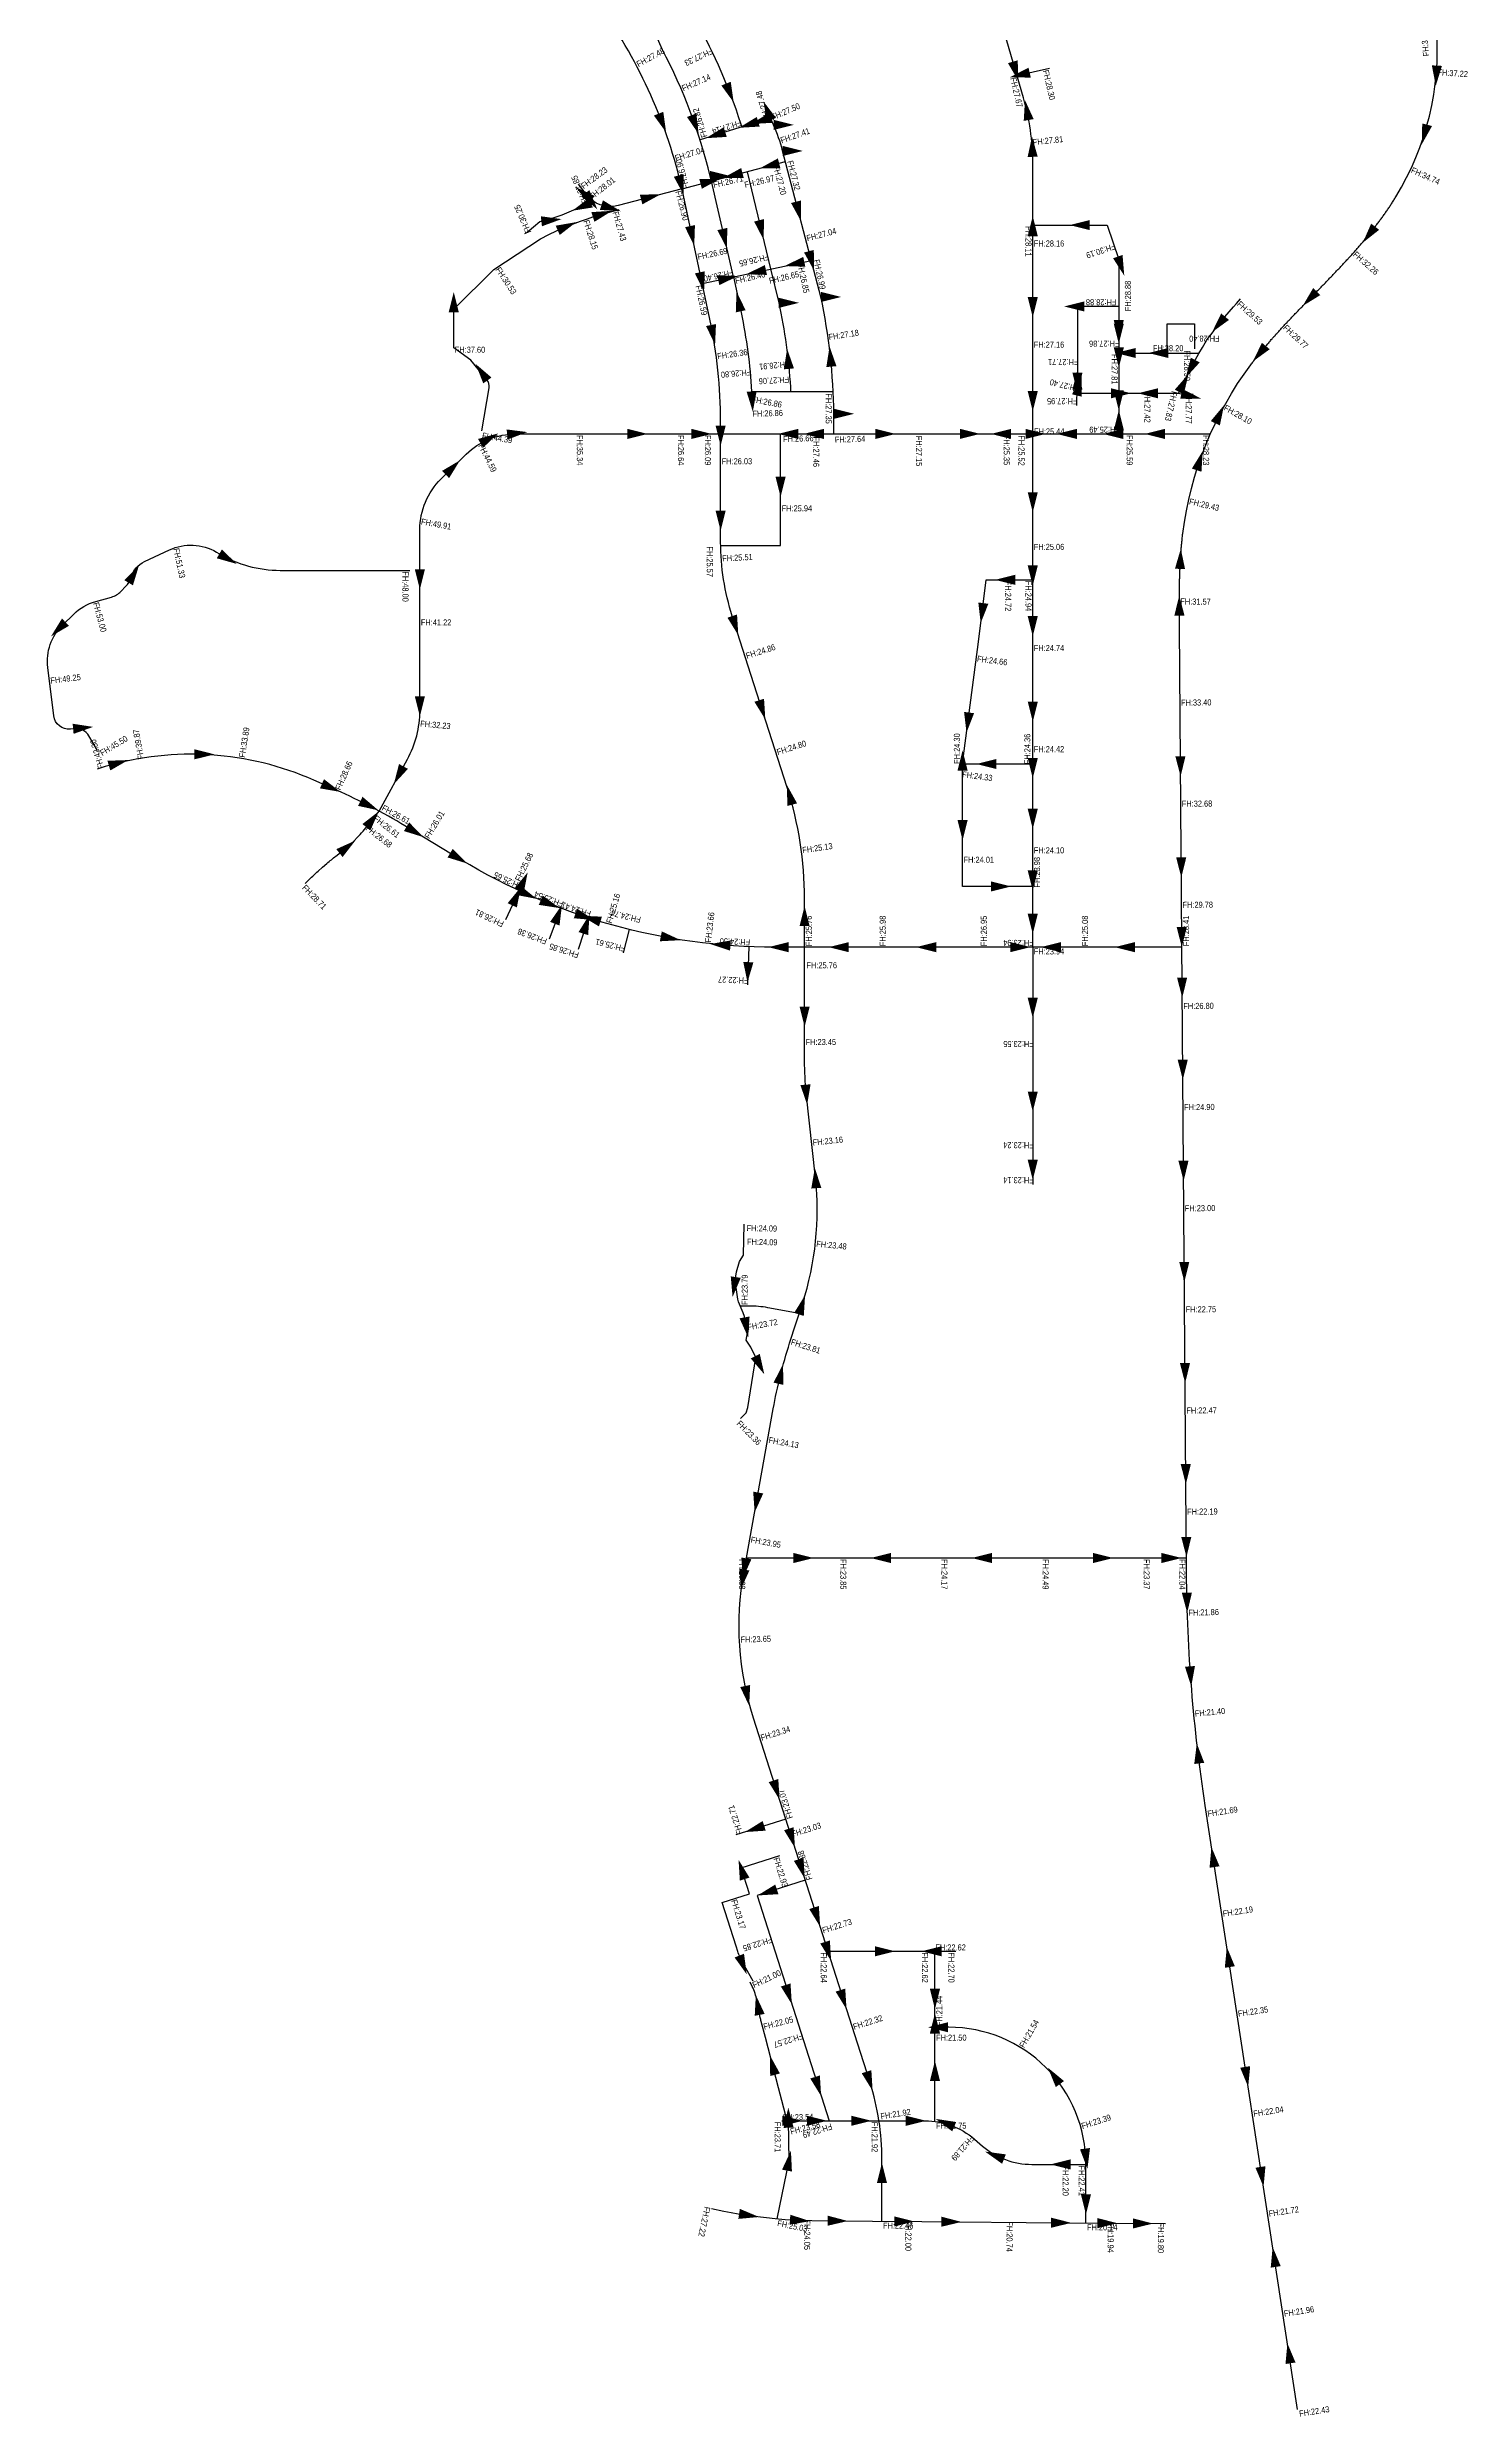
# Model space of a CAD drawing. Header units: millimetres. Extents: x 981 to 5289, y 986 to 5815.
# Drawn here: x 3469 to 4867, y 986 to 3328 of the extents above; entities that cross this region are included whole.
import ezdxf

# ---------------------------------------------------------------- set-up
doc = ezdxf.new("R2010")
doc.units = ezdxf.units.MM
for name, color, linetype in [('도로중심선', 40, 'Continuous'), ('도로체인계획고', 6, 'Continuous'), ('도로흐름표시', 7, 'Continuous')]:
    doc.layers.add(name, color=color, linetype=linetype)
doc.styles.get("Standard").update_dxf_attribs({"font": 'arial.ttf'})

msp = doc.modelspace()

# ---------------------------------------------------------------- linework, layer by layer
at = {"layer": '도로중심선'}
for points in [[(4443.3, 2438.8), (4443.3, 3214.2, 0.071216), (4434, 3278.7), (4283.4, 3794, -0.071216), (4273.4, 3864.1), (4273.4, 3972.4)], [(4217.7, 2438.8), (4217.7, 2450.9), (4217.7, 2486.7, 0.077692), (4200.5, 2596.6), (4164.6, 2708.5), (4146.2, 2766.1, -0.077692), (4134.7, 2839.4), (4134.7, 2901.9), (4134.7, 2958.4, 0.052571), (4124, 3059.6), (4098, 3181.9, 0.098776), (4020.5, 3361.5), (3930.1, 3492.6), (3864.9, 3587.1, -0.152137), (3811.8, 3757.5), (3811.8, 3956.8)], [(4125.5, 3196.3), (4124.3, 3201.3), (4124.3, 3201.3, 0.063189), (4077.1, 3326.1), (4077.1, 3326.1), (4071, 3340.3), (4071, 3340.3, 0.014181), (4055.3, 3366.1), (4055.3, 3366.1), (4085.5, 3386.9), (4102.8, 3368.7), (4110.8, 3354.2), (4110.8, 3354.2, -0.047907), (4154.3, 3253.6), (4154.3, 3253.6), (4155.5, 3249.8)], [(4705.2, 992.7), (4613.8, 1590.1, -0.036097), (4595.4, 1820.1), (4588.4, 2755.8), (4588.3, 2756.8), (4588.3, 2757.8), (4588.3, 2758.8), (4588.3, 2759.8), (4588.3, 2760.8), (4588.3, 2761.8), (4588.3, 2762.8), (4588.3, 2763.8), (4588.3, 2764.8), (4588.3, 2765.8), (4588.3, 2766.8), (4588.3, 2767.8), (4588.3, 2768.8), (4588.3, 2769.8), (4588.3, 2770.8), (4588.3, 2771.8), (4588.3, 2772.8), (4588.3, 2773.8), (4588.2, 2774.8), (4588.2, 2775.8), (4588.2, 2776.8), (4588.2, 2777.8), (4588.2, 2778.8), (4588.2, 2779.8), (4588.2, 2780.8), (4588.3, 2781.8), (4588.3, 2782.8), (4588.3, 2783.8), (4588.3, 2784.8), (4588.3, 2785.8), (4588.3, 2786.8), (4588.3, 2787.8), (4588.3, 2788.8), (4588.3, 2789.8), (4588.3, 2790.8), (4588.3, 2791.8), (4588.3, 2792.8), (4588.4, 2793.8), (4588.4, 2794.8), (4588.4, 2795.8), (4588.4, 2796.8), (4588.4, 2797.8), (4588.4, 2798.8), (4588.5, 2799.8), (4588.5, 2800.8), (4588.5, 2801.8), (4588.5, 2802.8), (4588.6, 2803.8), (4588.6, 2804.8), (4588.6, 2805.8), (4588.7, 2806.8), (4588.7, 2807.8), (4588.7, 2808.8), (4588.8, 2809.8), (4588.8, 2810.8), (4588.8, 2811.8), (4588.9, 2812.8), (4588.9, 2813.8), (4589, 2814.8), (4589, 2815.8), (4589.1, 2816.8), (4589.1, 2817.8), (4589.2, 2818.8), (4589.2, 2819.8), (4589.3, 2820.8), (4589.3, 2821.8), (4589.4, 2822.8), (4589.5, 2823.8), (4589.5, 2824.8), (4589.6, 2825.8), (4589.7, 2826.8), (4589.7, 2827.8), (4589.8, 2828.8), (4589.9, 2829.8), (4590, 2830.8), (4590, 2831.8), (4590.1, 2832.8), (4590.2, 2833.8), (4590.3, 2834.8), (4590.4, 2835.8), (4590.5, 2836.8), (4590.6, 2837.8), (4590.7, 2838.8), (4590.8, 2839.8), (4590.9, 2840.8), (4591, 2841.8), (4591.1, 2842.7), (4591.2, 2843.7), (4591.3, 2844.7), (4591.4, 2845.7), (4591.5, 2846.7), (4591.7, 2847.7, -0.130812), (4659, 3014.7), (4659.6, 3015.5), (4660.2, 3016.3), (4660.8, 3017.1), (4661.4, 3017.9), (4662, 3018.7), (4662.6, 3019.5), (4663.2, 3020.3), (4663.9, 3021.1), (4664.5, 3021.8), (4665.1, 3022.6), (4665.7, 3023.4), (4666.3, 3024.2), (4667, 3025), (4667.6, 3025.7), (4668.2, 3026.5), (4668.9, 3027.3), (4669.5, 3028.1), (4670.1, 3028.8), (4670.8, 3029.6), (4671.4, 3030.4), (4672, 3031.2), (4672.7, 3031.9), (4673.3, 3032.7), (4674, 3033.5), (4674.6, 3034.2), (4675.3, 3035), (4675.9, 3035.7), (4676.6, 3036.5), (4677.2, 3037.2), (4677.9, 3038), (4678.5, 3038.8), (4679.2, 3039.5), (4679.9, 3040.3), (4680.5, 3041), (4681.2, 3041.8), (4681.8, 3042.5), (4682.5, 3043.3), (4683.2, 3044), (4683.8, 3044.8), (4684.5, 3045.5), (4685.2, 3046.2), (4685.8, 3047), (4686.5, 3047.7), (4687.2, 3048.5), (4687.9, 3049.2), (4688.5, 3049.9), (4689.2, 3050.7), (4689.9, 3051.4), (4690.6, 3052.2), (4691.2, 3052.9), (4691.9, 3053.6), (4692.6, 3054.4), (4693.3, 3055.1), (4694, 3055.8), (4694.7, 3056.5), (4695.3, 3057.3), (4696, 3058), (4696.7, 3058.7), (4697.4, 3059.5), (4698.1, 3060.2), (4698.8, 3060.9), (4699.5, 3061.6), (4700.2, 3062.4), (4700.8, 3063.1), (4701.5, 3063.8), (4702.2, 3064.5), (4702.9, 3065.2), (4703.6, 3066), (4704.3, 3066.7), (4705, 3067.4), (4705.7, 3068.1), (4706.4, 3068.9), (4707.1, 3069.6), (4707.8, 3070.3), (4708.5, 3071), (4709.2, 3071.7), (4709.9, 3072.4), (4710.6, 3073.2), (4711.3, 3073.9), (4712, 3074.6), (4712.6, 3075.3), (4713.3, 3076), (4714, 3076.7), (4714.7, 3077.5), (4715.4, 3078.2), (4716.1, 3078.9), (4716.8, 3079.6), (4717.5, 3080.3), (4718.2, 3081), (4718.9, 3081.8), (4719.6, 3082.5), (4720.3, 3083.2), (4720.8, 3083.7), (4721.5, 3084.4), (4722.2, 3085.1), (4722.9, 3085.8), (4723.6, 3086.5), (4724.3, 3087.2), (4725, 3088), (4725.7, 3088.7), (4726.4, 3089.4), (4727.1, 3090.1), (4727.8, 3090.8), (4728.5, 3091.5), (4729.2, 3092.3), (4729.9, 3093), (4730.6, 3093.7), (4731.3, 3094.4), (4732, 3095.1), (4732.7, 3095.8), (4733.4, 3096.6), (4734.1, 3097.3), (4734.8, 3098), (4735.5, 3098.7), (4736.1, 3099.4), (4736.8, 3100.2), (4737.5, 3100.9), (4738.2, 3101.6), (4738.9, 3102.3), (4739.6, 3103), (4740.3, 3103.8), (4741, 3104.5), (4741.7, 3105.2), (4742.4, 3105.9), (4743.1, 3106.7), (4743.8, 3107.4), (4744.4, 3108.1), (4745.1, 3108.8), (4745.8, 3109.6), (4746.5, 3110.3), (4747.2, 3111), (4747.9, 3111.7), (4748.6, 3112.5), (4749.2, 3113.2), (4749.9, 3113.9), (4750.6, 3114.7), (4751.3, 3115.4), (4752, 3116.1), (4752.6, 3116.9), (4753.3, 3117.6), (4754, 3118.3), (4754.7, 3119.1), (4755.3, 3119.8), (4756, 3120.6), (4756.7, 3121.3), (4757.4, 3122), (4758, 3122.8), (4758.7, 3123.5), (4759.4, 3124.3), (4760, 3125), (4760.7, 3125.8), (4761.4, 3126.5), (4762, 3127.3), (4762.7, 3128), (4763.3, 3128.8), (4764, 3129.5), (4764.7, 3130.3), (4765.3, 3131), (4766, 3131.8), (4766.6, 3132.5), (4767.3, 3133.3), (4767.9, 3134.1), (4768.6, 3134.8), (4769.2, 3135.6), (4769.9, 3136.3), (4770.5, 3137.1), (4771.1, 3137.9), (4771.8, 3138.6), (4772.4, 3139.4), (4773.1, 3140.2), (4773.7, 3141), (4774.3, 3141.7), (4775, 3142.5), (4775.6, 3143.3), (4776.2, 3144.1), (4776.9, 3144.8), (4777.5, 3145.6), (4778.1, 3146.4), (4778.7, 3147.2), (4779.4, 3148), (4780, 3148.7), (4780.6, 3149.5), (4781.2, 3150.3), (4781.8, 3151.1), (4782.4, 3151.9), (4783, 3152.7), (4783.6, 3153.5), (4784.2, 3154.3), (4784.8, 3155.1), (4785.4, 3155.9), (4786, 3156.7), (4786.6, 3157.5), (4787.2, 3158.3), (4787.8, 3159.1), (4788.4, 3159.9), (4789, 3160.7), (4789.6, 3161.5), (4790.2, 3162.3), (4790.7, 3163.2), (4791.3, 3164), (4791.9, 3164.8), (4792.5, 3165.6), (4793, 3166.4), (4793.6, 3167.3), (4794.2, 3168.1), (4794.7, 3168.9), (4795.3, 3169.7), (4795.9, 3170.6), (4796.4, 3171.4), (4797, 3172.2), (4797.5, 3173.1), (4798.1, 3173.9), (4798.6, 3174.8), (4799.1, 3175.6), (4799.7, 3176.4), (4800.2, 3177.3), (4800.7, 3178.1), (4801.3, 3179), (4801.8, 3179.8), (4802.3, 3180.7, 0.156315), (4842.6, 3346.8)], [(4246.7, 2946.3), (4246.7, 2966.2), (4246.7, 2966.2, 0.048769), (4233.8, 3081.7), (4233.8, 3081.7), (4196, 3226.1), (4196, 3226.1, 0.038625), (4187.1, 3251.9), (4187.1, 3251.9), (4182.5, 3262.5)], [(4096.5, 3188.7), (4033.3, 3172.1, -0.306093), (4001.6, 3183.3), (3994.2, 3193.3)], [(3898.6, 2949.2), (3905.8, 2991.8, 0.218264), (3903.6, 2999.8), (3887.6, 3019.2), (3870.8, 3031.4), (3870.8, 3069.5), (3910.3, 3108.9), (3956.7, 3139.3), (3964.7, 3143.4), (3972.4, 3147.1), (3978.8, 3149.9), (3985.6, 3152.7), (3996.1, 3156.7), (4002.9, 3159.1), (4008.4, 3160.8), (4016.1, 3163.1), (4034.3, 3168.3)], [(4147.3, 3101.5), (4154.9, 3066.2, -0.038095), (4165.3, 2988.3), (4165.3, 2988.3), (4245.8, 2988.3)], [(4184.1, 3109.5), (4192.1, 3075.9), (4192.1, 3075.9, -0.037974), (4203.7, 2992.5), (4203.7, 2992.5), (4203.9, 2988.3)], [(3796.9, 2573.4), (3825, 2624.6, 0.126067), (3837.3, 2672.7), (3837.3, 2851.8, -0.201127), (3858.3, 2901.8), (3883.1, 2926.2, -0.1967), (3932.2, 2946.3), (4134.7, 2946.3)], [(3518.7, 2633.3), (3510.1, 2647.7, 0.288651), (3495.8, 2654.8), (3491.7, 2654.4, -0.406235), (3475.3, 2667.5), (3469.4, 2715.4, -0.233575), (3484, 2757.3), (3495, 2768.1, -0.127808), (3516.8, 2780.6), (3532.5, 2785, 0.136825), (3541.7, 2790.5), (3546.7, 2795.7, 0.113902), (3551.3, 2803.5), (3551.7, 2804.9, -0.209942), (3564.9, 2820), (3589.6, 2831.6, -0.24746), (3636.2, 2829.4), (3638.4, 2828, 0.133919), (3699.3, 2811.4), (3827.3, 2811.4)], [(4217.7, 2438.8), (4188.2, 2438.8, -0.136762), (3877.9, 2525.3), (3822.6, 2558.7, 0.031775), (3755, 2593.9), (3732.5, 2603.9, 0.177663), (3526.3, 2617.3), (3518.2, 2614.9)], [(3724, 2501.9), (3728.2, 2506, -0.008626), (3736.6, 2513.9), (3740.9, 2517.8), (3745.3, 2521.6, -0.008626), (3754.3, 2528.9), (3758.8, 2532.5), (3762.2, 2535.3, 0.014308), (3768.9, 2541.1), (3772.2, 2544), (3775.2, 2547.1, 0.014097), (3781.1, 2553.5), (3783.9, 2556.8), (3796.9, 2573.4)], [(4294.2, 1178.9), (4294.2, 1208.9), (4294.2, 1240, 0.077476), (4282.4, 1316.1), (4269.9, 1355.1), (4167.2, 1676.4, -0.122365), (4157.7, 1820.8), (4160.2, 1834.8), (4186.7, 1982.3, -0.033495), (4202.9, 2047.2), (4215.7, 2086.6, 0.10504), (4228.4, 2210.7), (4219.4, 2294.6, -0.026742), (4217.7, 2326.6), (4217.7, 2438.8)], [(4212.4, 2076.7), (4181.2, 2082.3, 0.044467), (4163.1, 2083.9), (4154.3, 2083.9)], [(4166.8, 1416.4), (4166.8, 1416.4), (4156.6, 1434.4, -0.051423), (4151.7, 1445.7), (4150, 1450.9), (4136.2, 1494.2), (4163.1, 1502.8), (4154.9, 1528.4), (4193.3, 1540.6)], [(4200.4, 1278.3), (4191.9, 1310.9), (4178.9, 1360.5), (4174.8, 1376.4, -0.015865), (4173.9, 1380.3), (4170.6, 1397.3, 0.063581), (4166, 1411), (4163.9, 1415.5)], [(4495.9, 1177.2), (4495.9, 1235.3, 0.414214), (4360.3, 1370.8), (4346.6, 1370.8)], [(4291.3, 1278.3), (4314.3, 1278.3), (4336.8, 1278.3, -0.179225), (4385.6, 1260.2), (4393.6, 1253.3, 0.179225), (4442.5, 1235.2), (4471.7, 1235.2), (4495.9, 1235.2)]]:
    msp.add_lwpolyline(points, format="xyb", dxfattribs=at)
for points in [[(4427.6, 3300.6), (4459.9, 3308)], [(4184.1, 3258.8), (4163.1, 3252.2), (4114.4, 3237)], [(4096.5, 3188.7), (4198.8, 3215.5)], [(4147.3, 3101.5), (4125.5, 3196.3)], [(4184.2, 3109.4), (4161.2, 3205.6)], [(4009.3, 3176), (3977.7, 3162.6), (3959.8, 3156.8), (3957.4, 3156.6), (3956.9, 3156.4), (3956, 3156.1), (3943.4, 3145.3), (3940.7, 3144.1)], [(4443.3, 3152.8), (4516.9, 3152.8), (4528.4, 3118.8), (4528.4, 2986.5)], [(4116.5, 3094.9), (4224.4, 3117.9)], [(4528.4, 3072.3), (4487.5, 3072.3), (4487.5, 2986.5), (4587.5, 2986.5), (4591, 2993.2), (4593, 2997.6), (4594.9, 3001.7), (4597.9, 3007.8), (4601.1, 3013.9), (4604.3, 3019.9), (4607.6, 3025.9), (4611.1, 3031.8), (4615.1, 3038.5), (4617.7, 3042.2), (4620.6, 3046), (4624.8, 3051.5), (4629, 3056.7), (4633.2, 3061.9), (4637.5, 3067), (4641.8, 3071.9), (4644.7, 3075.2), (4648.7, 3079.8)], [(4528.4, 3072.3), (4528.4, 2946.3)], [(4576.2, 3030.3), (4576.2, 3055.3), (4603.2, 3055.3), (4603.2, 3030.3)], [(4528.4, 3026.3), (4607.8, 3026.3)], [(4487.5, 2986.5), (4486.5, 2982.5), (4486.5, 2974.5)], [(4587.5, 2986.5), (4591.8, 2985.5), (4601.8, 2985.5)], [(4134.7, 2946.3), (4443.3, 2946.3)], [(4134.7, 2836.1), (4194, 2836.1), (4194, 2946.3)], [(4443.3, 2946.3), (4618.9, 2946.3)], [(4443.3, 2498.8), (4373.9, 2498.8), (4373.9, 2620.5), (4389.5, 2740.8), (4397.4, 2802), (4443.3, 2802)], [(4443.3, 2619.9), (4373.9, 2619.9)], [(3935.4, 2494.7), (3921.9, 2465.7)], [(3976.6, 2477.4), (3965, 2446.6)], [(4004, 2467.8), (3993.9, 2436.6)], [(4044.1, 2456.4), (4038.4, 2433.1)], [(4162.7, 2439.4), (4161.1, 2401.5)], [(4590.7, 2438.8), (4217.7, 2438.8)], [(4443.3, 2438.8), (4443.3, 2204.2)], [(4154.4, 1972.8), (4159.9, 1978.3), (4161.7, 1983.7), (4169.6, 2033.1), (4164.5, 2043.2), (4160, 2050.1), (4161.1, 2057.5), (4159.3, 2067.2), (4158.2, 2073.7), (4157, 2077.2), (4152.5, 2088.2), (4151.7, 2090.6), (4149.1, 2109.2), (4150.4, 2117.6), (4153.3, 2127.9), (4157.3, 2134.3), (4157.9, 2164.9)], [(4160.2, 1834.8), (4595.3, 1834.8)], [(4199.1, 1576.7), (4149.6, 1560.9)], [(4218.4, 1516.2), (4170.8, 1501), (4241.9, 1278.3)], [(4240.9, 1445.9), (4367.1, 1445.9)], [(4346.6, 1277.6), (4346.6, 1445.9)], [(4190.7, 1181.5), (4202.3, 1239.2), (4201.8, 1278.3)], [(4195.3, 1278.3), (4291.3, 1278.3)], [(4125.6, 1191.5), (4137.9, 1188.9), (4145.1, 1187.6), (4152, 1186.4), (4159.3, 1185.3), (4168.5, 1183.9), (4188.5, 1181.7), (4198.4, 1180.8), (4204.6, 1180.4), (4214.3, 1179.9), (4224.7, 1179.6), (4284.7, 1179), (4333.7, 1178.6), (4471.2, 1177.4), (4574.4, 1176.6)]]:
    msp.add_lwpolyline(points, dxfattribs=at)
at = {"layer": '도로흐름표시'}
for points in [[(4428.4, 3315.7), (4418.8, 3312.9), (4429.2, 3295.1)], [(4441.4, 3298.6), (4439.1, 3308.4), (4420.8, 3299)], [(4847.9, 3310.2), (4837.9, 3310.7), (4841.8, 3290.5)], [(4144.7, 3294.5), (4135.4, 3290.8), (4147.6, 3274.1)], [(4078, 3264.8), (4068.7, 3261.1), (4080.8, 3244.4)], [(4110.7, 3263.2), (4101.4, 3259.7), (4113, 3242.7)], [(4173.3, 3250.2), (4170.4, 3259.7), (4152.8, 3249)], [(4185.3, 3253.9), (4182.3, 3263.5), (4164.7, 3252.7)], [(4180.4, 3254.8), (4189.5, 3258.8), (4177, 3275.1)], [(4187.1, 3256.9), (4187.1, 3246.9), (4207.1, 3251.9)], [(4434.4, 3255.8), (4444.2, 3257.6), (4435.6, 3276.4)], [(4140.7, 3240), (4137.7, 3249.5), (4120.1, 3238.7)], [(4438.2, 3220.1), (4448.2, 3220.4), (4442.6, 3240.3)], [(4838.1, 3250.7), (4828.4, 3253.3), (4828, 3232.7)], [(4193.8, 3209), (4191.3, 3218.7), (4173.2, 3208.8)], [(4196, 3231.1), (4196, 3221.1), (4216, 3226.1)], [(4003.9, 3173.8), (4010.2, 3181.6), (3991.5, 3190.3)], [(4004.9, 3187.3), (3996.8, 3181.4), (4012.8, 3168.3)], [(4098.1, 3203.1), (4088.4, 3200.6), (4098.3, 3182.5)], [(4113.6, 3198.3), (4116.1, 3188.7), (4134.2, 3198.6)], [(4124.3, 3206.3), (4124.3, 3196.3), (4144.3, 3201.3)], [(4157.5, 3199.5), (4155, 3209.2), (4136.9, 3199.3)], [(4008.3, 3170.2), (4004.4, 3179.4), (3988, 3167)], [(4006.9, 3165.6), (4009.9, 3156), (4027.4, 3166.9)], [(4018.3, 3177.3), (4015.3, 3167.8), (4035.9, 3166.5)], [(4054.8, 3182.9), (4057.3, 3173.3), (4075.4, 3183.2)], [(4214, 3177.1), (4204.3, 3174.6), (4214.2, 3156.5)], [(3956.9, 3161.5), (3958, 3151.6), (3977.4, 3158.7)], [(3971.6, 3152.2), (3975.6, 3143), (3991.9, 3155.7)], [(4109.3, 3152.8), (4099.5, 3150.7), (4108.6, 3132.2)], [(4141.3, 3150), (4131.5, 3147.8), (4140.9, 3129.4)], [(4177.5, 3158.7), (4167.8, 3156.3), (4177.3, 3138)], [(4438.3, 3141.7), (4448.3, 3141.7), (4443.3, 3161.7)], [(4499.7, 3147.8), (4499.7, 3157.8), (4479.7, 3152.8)], [(4785.8, 3148.1), (4777.9, 3154.2), (4769.6, 3135.3)], [(4218.4, 3111.6), (4216.4, 3121.3), (4197.8, 3112.3)], [(4226.8, 3128.2), (4217.2, 3125.7), (4227.1, 3107.6)], [(4532.1, 3123.2), (4522.7, 3120), (4533.8, 3102.7)], [(4119, 3107.1), (4109.3, 3105), (4118.3, 3086.5)], [(4131.4, 3103.2), (4133.4, 3093.4), (4152, 3102.5)], [(4180.5, 3103.5), (4178.4, 3113.2), (4159.9, 3104.2)], [(3865.8, 3066.5), (3875.8, 3066.5), (3870.8, 3086.5)], [(4149.7, 3066.5), (4159.4, 3068.6), (4150.4, 3087.1)], [(4192.1, 3080.9), (4192.1, 3070.9), (4212.1, 3075.9)], [(4233.8, 3086.7), (4233.8, 3076.7), (4253.8, 3081.7)], [(4448.3, 3081.6), (4438.3, 3081.6), (4443.3, 3061.6)], [(4494.4, 3067.3), (4494.4, 3077.3), (4474.4, 3072.3)], [(4727.7, 3083.6), (4720.6, 3090.6), (4710.2, 3072.8)], [(4130.1, 3054.9), (4120.3, 3053), (4129.2, 3034.3)], [(4533.4, 3059), (4523.4, 3059), (4528.4, 3039)], [(4533.4, 3055.4), (4523.4, 3055.4), (4528.4, 3035.4)], [(4637.3, 3059), (4629.6, 3065.4), (4620.6, 3046.9)], [(4197.3, 3010.2), (4207.2, 3011.1), (4200.4, 3030.6)], [(4239.2, 3012.4), (4249.2, 3013.3), (4242.4, 3032.8)], [(4533.4, 3031.9), (4523.4, 3031.9), (4528.4, 3011.9)], [(4533.4, 3031.9), (4523.4, 3031.9), (4528.4, 3011.9)], [(4545.2, 3021.3), (4545.2, 3031.3), (4525.2, 3026.3)], [(4577.5, 3021.3), (4577.5, 3031.3), (4557.5, 3026.3)], [(4677.6, 3030), (4669.9, 3036.4), (4660.9, 3017.9)], [(3900, 2996.3), (3908.1, 3002.1), (3892.4, 3015.5)], [(4482.1, 2985.5), (4491.8, 2983.1), (4491.8, 3003.7)], [(4482.5, 2989.9), (4492.5, 2989.9), (4487.5, 3009.9)], [(4492.5, 3006.8), (4482.5, 3006.8), (4487.5, 2986.8)], [(4583.7, 2990), (4592.6, 2985.4), (4597.3, 3005.5)], [(4608.4, 3017), (4599.6, 3021.7), (4594.5, 3001.7)], [(4170.3, 2988.6), (4160.4, 2988), (4166.5, 2968.3)], [(4448.3, 2988.6), (4438.3, 2988.6), (4443.3, 2968.6)], [(4520.6, 2991.5), (4520.6, 2981.5), (4540.6, 2986.5)], [(4533.4, 2989.4), (4523.4, 2989.4), (4528.4, 2969.4)], [(4567.2, 2981.5), (4567.2, 2991.5), (4547.2, 2986.5)], [(4591.4, 2990.7), (4589.1, 2981), (4609.7, 2981.3)], [(4139.7, 2954.5), (4129.7, 2954.5), (4134.7, 2934.5)], [(4246.7, 2971.2), (4246.7, 2961.2), (4266.7, 2966.2)], [(4523.4, 2949.9), (4533.4, 2949.9), (4528.4, 2969.9)], [(4619.3, 2959), (4628.3, 2954.7), (4632.5, 2974.8)], [(3894.8, 2941.3), (3899.8, 2932.6), (3914.7, 2946.8)], [(3923.1, 2950.7), (3924.2, 2940.8), (3943.5, 2948.1)], [(4042.5, 2951.3), (4042.5, 2941.3), (4062.5, 2946.3)], [(4105.8, 2951.3), (4105.8, 2941.3), (4125.8, 2946.3)], [(4211.4, 2941.3), (4211.4, 2951.3), (4191.4, 2946.3)], [(4236.9, 2941.3), (4236.9, 2951.3), (4216.9, 2946.3)], [(4287.8, 2951.3), (4287.8, 2941.3), (4307.8, 2946.3)], [(4371.3, 2951.3), (4371.3, 2941.3), (4391.3, 2946.3)], [(4421.9, 2941.3), (4421.9, 2951.3), (4401.9, 2946.3)], [(4436.2, 2951.3), (4436.2, 2941.3), (4456.2, 2946.3)], [(4486.9, 2941.3), (4486.9, 2951.3), (4466.9, 2946.3)], [(4532.7, 2941.3), (4532.7, 2951.3), (4512.7, 2946.3)], [(4573.9, 2941.3), (4573.9, 2951.3), (4553.9, 2946.3)], [(4600.6, 2912), (4610.1, 2908.9), (4611.4, 2929.5)], [(3859.2, 2909.7), (3866.2, 2902.6), (3877, 2920.2)], [(4199, 2903.9), (4189, 2903.9), (4194, 2883.9)], [(4448.3, 2888.6), (4438.3, 2888.6), (4443.3, 2868.6)], [(4139.7, 2870.5), (4129.7, 2870.5), (4134.7, 2850.5)], [(3545, 2801.7), (3553.6, 2796.6), (3559.6, 2816.3)], [(3641.5, 2832), (3636.5, 2823.3), (3656.4, 2817.7)], [(3842.3, 2812.4), (3832.3, 2812.4), (3837.3, 2792.4)], [(4448.3, 2816.3), (4438.3, 2816.3), (4443.3, 2796.3)], [(4583.9, 2813), (4593.9, 2812.6), (4589.7, 2832.8)], [(4426.1, 2797), (4426.1, 2807), (4406.1, 2802)], [(4150.9, 2767.7), (4141.4, 2764.6), (4152.2, 2747.1)], [(4399.4, 2778.3), (4389.5, 2779.6), (4391.8, 2759.1)], [(4448.3, 2766.3), (4438.3, 2766.3), (4443.3, 2746.3)], [(4583.3, 2766.6), (4593.3, 2766.7), (4588.2, 2786.7)], [(3490.4, 2756.6), (3483.4, 2763.7), (3472.6, 2746.1)], [(3842.3, 2686.8), (3832.3, 2686.8), (3837.3, 2666.8)], [(4177.6, 2684.4), (4168.1, 2681.4), (4178.9, 2663.9)], [(4385.3, 2670.1), (4375.4, 2671.4), (4377.8, 2650.9)], [(4448.3, 2681.6), (4438.3, 2681.6), (4443.3, 2661.6)], [(3494, 2659.7), (3494.9, 2649.7), (3514.3, 2656.6)], [(3614.4, 2634.5), (3614.3, 2624.5), (3634.4, 2629.4)], [(4368.9, 2613.4), (4378.9, 2613.4), (4373.9, 2633.4)], [(4407.4, 2614.9), (4407.4, 2624.9), (4387.4, 2619.9)], [(4448.3, 2625.7), (4438.3, 2625.7), (4443.3, 2605.7)], [(4594.3, 2627.6), (4584.3, 2627.5), (4589.5, 2607.6)], [(3528.4, 2623.1), (3531.2, 2613.5), (3549, 2623.8)], [(3742.5, 2604.9), (3738.5, 2595.8), (3758.8, 2592.3)], [(3825.5, 2615.1), (3816.7, 2619.9), (3811.5, 2599.9)], [(3780.6, 2587.5), (3776.2, 2578.5), (3796.3, 2574.1)], [(4200.6, 2578.4), (4210.3, 2581), (4200.3, 2599)], [(3780.5, 2560.5), (3788.4, 2554.3), (3796.8, 2573.2)], [(3826.7, 2562.1), (3821.5, 2553.6), (3841.2, 2547.5)], [(4378.9, 2564.5), (4368.9, 2564.5), (4373.9, 2544.5)], [(4448.3, 2575.7), (4438.3, 2575.7), (4443.3, 2555.7)], [(3754.7, 2535.7), (3760.9, 2527.9), (3773.5, 2544.2)], [(3869.8, 2536), (3864.7, 2527.5), (3884.4, 2521.4)], [(3930.9, 2496.8), (3940, 2492.5), (3943.9, 2512.8)], [(4448.3, 2514.7), (4438.3, 2514.7), (4443.3, 2494.7)], [(4595.1, 2527.6), (4585.1, 2527.5), (4590.2, 2507.6)], [(3924.1, 2482.3), (3933.2, 2478.1), (3937.2, 2498.3)], [(3936.8, 2499.5), (3932.6, 2490.5), (3952.8, 2486.5)], [(3958.7, 2489.9), (3954.9, 2480.6), (3975.2, 2477.5)], [(4401.9, 2503.8), (4401.9, 2493.8), (4421.9, 2498.8)], [(3966.1, 2463.8), (3975.4, 2460.2), (3977.8, 2480.7)], [(3992.8, 2476.8), (3989.5, 2467.4), (4010, 2465.5)], [(3994.2, 2453.7), (4003.7, 2450.7), (4005.1, 2471.2)], [(4014.4, 2459.3), (4017.3, 2468.9), (3996.7, 2469.9)], [(4212.7, 2459.6), (4222.7, 2459.6), (4217.7, 2479.6)], [(4448.3, 2471.9), (4438.3, 2471.9), (4443.3, 2451.9)], [(4076.5, 2454.4), (4074.6, 2444.6), (4095.2, 2445.7)], [(4144, 2435.4), (4144.7, 2445.4), (4124.4, 2441.9)], [(4201.8, 2433.8), (4201.8, 2443.8), (4181.8, 2438.8)], [(4261.4, 2433.8), (4261.4, 2443.8), (4241.4, 2438.8)], [(4347.9, 2433.8), (4347.9, 2443.8), (4327.9, 2438.8)], [(4421.1, 2443.8), (4421.1, 2433.8), (4441.1, 2438.8)], [(4471.1, 2433.8), (4471.1, 2443.8), (4451.1, 2438.8)], [(4544.3, 2433.8), (4544.3, 2443.8), (4524.3, 2438.8)], [(4595.6, 2458.7), (4585.6, 2458.6), (4590.7, 2438.7)], [(4167.1, 2423.8), (4157.1, 2424.2), (4161.2, 2404)], [(4596, 2408.7), (4586, 2408.6), (4591.1, 2388.7)], [(4222.7, 2380), (4212.7, 2380), (4217.7, 2360)], [(4448.3, 2388.8), (4438.3, 2388.8), (4443.3, 2368.8)], [(4596.6, 2327.6), (4586.6, 2327.5), (4591.7, 2307.6)], [(4223.6, 2303.2), (4213.6, 2302.4), (4220.2, 2282.9)], [(4448.3, 2296), (4438.3, 2296), (4443.3, 2276)], [(4448.3, 2228.7), (4438.3, 2228.7), (4443.3, 2208.7)], [(4597.3, 2227.6), (4587.3, 2227.6), (4592.5, 2207.6)], [(4224.3, 2200.1), (4234.3, 2200.8), (4227.8, 2220.4)], [(4154.6, 2111.8), (4144.7, 2113.3), (4146.5, 2092.8)], [(4598.1, 2127.6), (4588.1, 2127.6), (4593.2, 2107.6)], [(4207.4, 2077.2), (4216.9, 2074.1), (4218.2, 2094.7)], [(4163.3, 2073.6), (4153.4, 2071.8), (4161.9, 2053)], [(4173.4, 2036.6), (4164.5, 2032.1), (4177.9, 2016.4)], [(4187, 2008.2), (4196.7, 2006), (4196.4, 2026.6)], [(4598.8, 2027.6), (4588.8, 2027.6), (4594, 2007.6)], [(4599.6, 1927.6), (4589.6, 1927.6), (4594.7, 1907.6)], [(4176.8, 1898.6), (4166.9, 1900.4), (4168.3, 1879.8)], [(4600.1, 1855.7), (4590.1, 1855.7), (4595.3, 1835.7)], [(4165.1, 1833.5), (4155.2, 1835.3), (4156.6, 1814.7)], [(4206.6, 1839.8), (4206.6, 1829.8), (4226.6, 1834.8)], [(4303, 1829.8), (4303, 1839.8), (4283, 1834.8)], [(4403, 1829.8), (4403, 1839.8), (4383, 1834.8)], [(4503, 1839.8), (4503, 1829.8), (4523, 1834.8)], [(4570.6, 1839.8), (4570.6, 1829.8), (4590.6, 1834.8)], [(4163.1, 1822.4), (4153.3, 1824.2), (4154.6, 1803.6)], [(4600.7, 1800.6), (4590.7, 1800.4), (4596, 1780.5)], [(4603.7, 1728), (4593.8, 1727.3), (4600, 1707.7)], [(4163.9, 1709.2), (4154.1, 1707.2), (4162.9, 1688.6)], [(4603, 1631.1), (4612.9, 1632.3), (4605.5, 1651.5)], [(4191.7, 1616.3), (4182.2, 1613.2), (4193, 1595.7)], [(4179.3, 1565.2), (4176.2, 1574.7), (4158.7, 1563.8)], [(4206.9, 1568.6), (4197.4, 1565.6), (4208.2, 1548.1)], [(4618.1, 1528.5), (4628, 1530), (4620, 1549)], [(4153.7, 1515.8), (4163.2, 1518.8), (4152.4, 1536.4)], [(4216.6, 1538.3), (4207.1, 1535.3), (4217.9, 1517.8)], [(4191.8, 1502.4), (4188.7, 1511.9), (4171.2, 1501.1)], [(4231.8, 1490.7), (4222.3, 1487.7), (4233.1, 1470.1)], [(4242.7, 1456.6), (4233.2, 1453.6), (4244, 1436.1)], [(4157.8, 1443.5), (4148.5, 1439.8), (4160.5, 1423.1)], [(4287.3, 1450.9), (4287.3, 1440.9), (4307.3, 1445.9)], [(4353.4, 1440.9), (4353.4, 1450.9), (4333.4, 1445.9)], [(4633.2, 1429.6), (4643.1, 1431.1), (4635.2, 1450.2)], [(4203.8, 1414.1), (4194.2, 1411.1), (4205.1, 1393.5)], [(4257.9, 1409), (4248.4, 1406), (4259.2, 1388.4)], [(4351.6, 1408.8), (4341.6, 1408.8), (4346.6, 1388.8)], [(4168.4, 1382.1), (4178.2, 1384), (4169.5, 1402.6)], [(4341.6, 1364.6), (4351.6, 1364.6), (4346.6, 1384.6)], [(4359.6, 1365.8), (4359.6, 1375.8), (4339.6, 1370.8)], [(4183.7, 1322.5), (4193.3, 1325.1), (4183.4, 1343.1)], [(4341.6, 1317.6), (4351.6, 1317.6), (4346.6, 1337.6)], [(4232.8, 1323.1), (4223.3, 1320.1), (4234.1, 1302.6)], [(4283.7, 1328.3), (4274.2, 1325.3), (4285, 1307.8)], [(4466.1, 1311.7), (4474.2, 1317.6), (4458.3, 1330.8)], [(4658.3, 1332.3), (4648.4, 1330.8), (4656.3, 1311.8)], [(4196.9, 1271.3), (4206.9, 1271.5), (4201.6, 1291.4)], [(4195.8, 1283.3), (4195.8, 1273.3), (4215.8, 1278.3)], [(4220.1, 1283.3), (4220.1, 1273.3), (4240.1, 1278.3)], [(4263.9, 1283.3), (4263.9, 1273.3), (4283.9, 1278.3)], [(4317.8, 1283.3), (4317.8, 1273.3), (4337.8, 1278.3)], [(4363.7, 1267.9), (4367.6, 1277.1), (4347.2, 1280.2)], [(4195.4, 1230), (4205.2, 1228.1), (4204.2, 1248.7)], [(4413, 1235.8), (4416.7, 1245.1), (4396.2, 1247.8)], [(4499.9, 1251.4), (4490, 1250.1), (4497.4, 1230.9)], [(4289.2, 1216.7), (4299.2, 1216.7), (4294.2, 1236.7)], [(4480.7, 1230.2), (4480.7, 1240.2), (4460.7, 1235.2)], [(4673.4, 1233.4), (4663.5, 1231.9), (4671.5, 1212.9)], [(4500.9, 1205.7), (4490.9, 1205.7), (4495.9, 1185.7)], [(4153.7, 1191.2), (4152.2, 1181.3), (4172.7, 1183.2)], [(4203.6, 1185.4), (4202.9, 1175.5), (4223.2, 1179.1)], [(4240.5, 1184.5), (4240.4, 1174.5), (4260.5, 1179.2)], [(4306.4, 1183.8), (4306.4, 1173.8), (4326.4, 1178.7)], [(4352.9, 1183.5), (4352.8, 1173.5), (4372.9, 1178.3)], [(4461.5, 1182.5), (4461.4, 1172.5), (4481.5, 1177.4)], [(4507.2, 1182.1), (4507.2, 1172.1), (4527.2, 1177)], [(4542.4, 1181.8), (4542.3, 1171.8), (4562.3, 1176.7)], [(4678.6, 1133.1), (4688.5, 1134.6), (4680.5, 1153.6)], [(4693.2, 1037.8), (4703.1, 1039.3), (4695.1, 1058.3)]]:
    msp.add_solid(points, dxfattribs=at)

# ---------------------------------------------------------------- texts
at = {"layer": '도로체인계획고', "width": 0.7}
for s, rotation, p in [('FH:27.33', 205.2005, (4125.5, 3328.1)), ('FH:39.00', 95.2697, (4835.3, 3320)), ('FH:27.48', 28.3064, (4053.5, 3308.8)), ('FH:28.30', 283.0338, (4453.1, 3305.4)), ('FH:37.22', 356.2433, (4843.3, 3301)), ('FH:27.14', 23.7499, (4097.9, 3284.9)), ('FH:27.48', 107.3903, (4183.8, 3257.4)), ('FH:27.67', 283.0338, (4420.9, 3298)), ('FH:26.82', 107.3903, (4121.6, 3240.4)), ('FH:27.14', 197.4903, (4154.3, 3257)), ('FH:27.50', 23.5271, (4186.3, 3256.3)), ('FH:27.41', 19.3599, (4195.1, 3233.5)), ('FH:27.81', 6.1427, (4443.7, 3231.7)), ('FH:27.04', 16.8473, (4090.5, 3215.9)), ('FH:26.90', 104.6792, (4103.7, 3189.5)), ('FH:27.20', 284.6792, (4186.5, 3211.2)), ('FH:27.32', 284.6792, (4200.3, 3215.7)), ('FH:34.74', 335.7805, (4816.7, 3204.8)), ('FH:27.85', 113.058, (4004.1, 3174.8)), ('FH:28.23', 36.6032, (3999.3, 3188.1)), ('FH:28.01', 38.3386, (4007.5, 3177.5)), ('FH:26.90', 284.6792, (4089.8, 3185.9)), ('FH:26.71', 12.9596, (4128.1, 3189.5)), ('FH:26.97', 13.4089, (4159, 3189.5)), ('FH:30.25', 113.3209, (3947.7, 3146)), ('FH:27.43', 285.9041, (4027.7, 3165.3)), ('FH:28.15', 287.7428, (3998.8, 3156.7)), ('FH:27.04', 14.6792, (4220.5, 3136.7)), ('FH:28.11', 270, (4436.1, 3151.8)), ('FH:26.69', 12.0372, (4112.5, 3118.3)), ('FH:26.65', 193.4089, (4181.8, 3124.4)), ('FH:26.99', 282.0372, (4226.6, 3118.1)), ('FH:30.19', 198.6505, (4524, 3134.9)), ('FH:32.26', 318.7506, (4759.4, 3122.8)), ('FH:30.53', 303.247, (3911.8, 3108.7)), ('FH:26.59', 282.0372, (4109.7, 3092.5)), ('FH:26.40', 192.0372, (4146.8, 3108.8)), ('FH:26.40', 12.9596, (4149.9, 3094.7)), ('FH:26.65', 13.4089, (4183.4, 3094.6)), ('FH:26.85', 282.0372, (4210.5, 3114.6)), ('FH:28.88', 180, (4526, 3079.5)), ('FH:28.88', 90, (4540.4, 3067.6)), ('FH:29.53', 318.2822, (4644.7, 3073.7)), ('FH:27.18', 8.6733, (4241.9, 3039)), ('FH:29.77', 316.8747, (4690.3, 3050.5)), ('FH:26.36', 8.1419, (4131.8, 3020.1)), ('FH:27.86', 180, (4529.1, 3038.5)), ('FH:27.81', 270, (4521.2, 3025.3)), ('FH:28.50', 270, (4593, 3028.8)), ('FH:28.40', 180, (4628.1, 3043.5)), ('FH:26.80', 184.954, (4164.7, 3010.3)), ('FH:27.06', 183.1499, (4202.3, 3003)), ('FH:26.91', 185.5145, (4202.5, 3018.4)), ('FH:27.71', 180, (4488.5, 3020.3)), ('FH:27.40', 165.9638, (4490.2, 2993.3)), ('FH:26.86', 349.1592, (4165, 2977.8)), ('FH:27.35', 270, (4238.5, 2986.4)), ('FH:27.95', 180, (4487.5, 2981.7)), ('FH:27.42', 269.998, (4553.7, 2987.5)), ('FH:27.83', 256.8153, (4580.7, 2989.1)), ('FH:27.77', 269.9964, (4594.6, 2986.5)), ('FH:26.86', 1.7873, (4166.2, 2963.2)), ('FH:25.49', 180, (4529.4, 2953.5)), ('FH:28.10', 330.5315, (4631.6, 2970.2)), ('FH:44.59', 296.6183, (3894.8, 2934.7)), ('FH:44.39', 350.4442, (3898.4, 2941.9)), ('FH:35.34', 270, (3992.5, 2945.3)), ('FH:26.64', 270, (4092.5, 2945.3)), ('FH:26.09', 270, (4119.1, 2945.3)), ('FH:26.66', 1.7873, (4196.5, 2938.2)), ('FH:27.46', 270, (4226.2, 2943.7)), ('FH:27.64', 1.7873, (4247.7, 2937.6)), ('FH:27.15', 270, (4327.9, 2944.4)), ('FH:25.35', 270, (4414.6, 2945.5)), ('FH:25.52', 270, (4429.2, 2944.9)), ('FH:25.59', 270, (4536.1, 2945.3)), ('FH:28.23', 270, (4611.7, 2945.3)), ('FH:29.43', 346.9017, (4597.5, 2876.8)), ('FH:49.91', 349.9586, (3838.1, 2856.8)), ('FH:51.33', 282.3089, (3593.3, 2832.6)), ('FH:25.57', 270, (4121, 2835)), ('FH:25.51', 2.8696, (4136.4, 2820.2)), ('FH:48.00', 270, (3820.1, 2810.4)), ('FH:24.72', 270, (4416, 2801)), ('FH:24.94', 270, (4436.1, 2801)), ('FH:53.00', 285.356, (3514, 2778.8)), ('FH:31.57', 359.6906, (4589.2, 2777.6)), ('FH:24.86', 17.7699, (4160.8, 2723.8)), ('FH:24.66', 352.6088, (4387.9, 2721.2)), ('FH:49.25', 7.0782, (3472.4, 2699.3)), ('FH:33.40', 0.4306, (4589.9, 2677.6)), ('FH:39.87', 100.3054, (3564.7, 2625)), ('FH:33.89', 81.2068, (3664.3, 2625.9)), ('FH:32.23', 355.073, (3837.4, 2656.9)), ('FH:42.30', 106.4263, (3525.3, 2616)), ('FH:45.50', 31.1096, (3523.3, 2627.7)), ('FH:24.80', 17.7699, (4191.3, 2628.6)), ('FH:24.30', 90, (4371.3, 2620.1)), ('FH:24.36', 90, (4440.9, 2619.7)), ('FH:28.66', 66.1295, (3758.8, 2593.4)), ('FH:24.33', 352.6088, (4373.2, 2606.8)), ('FH:26.61', 331.2591, (3799, 2574.5)), ('FH:32.68', 0.4306, (4590.7, 2577.6)), ('FH:26.68', 322.0232, (3783.1, 2555.1)), ('FH:26.61', 322.0232, (3790.8, 2564.9)), ('FH:26.01', 58.8497, (3846.6, 2545.4)), ('FH:25.13', 8.2906, (4215.9, 2531.7)), ('FH:25.65', 154.8725, (3939.4, 2500.8)), ('FH:25.68', 64.1636, (3936.5, 2503.2)), ('FH:23.98', 90.0018, (4450.5, 2497.8)), ('FH:28.71', 314.3394, (3720.4, 2497)), ('FH:25.54', 159.3439, (3980, 2483.8)), ('FH:25.16', 73.7129, (4027.1, 2461.8)), ('FH:29.78', 0.4306, (4591.4, 2477.6)), ('FH:26.81', 154.8725, (3921, 2463.8)), ('FH:24.41', 162.1167, (4007.1, 2474.3)), ('FH:24.74', 166.1049, (4056.3, 2468.5)), ('FH:23.66', 83.2622, (4125.1, 2443.1)), ('FH:25.76', 90, (4224.9, 2439.8)), ('FH:25.98', 90, (4297.9, 2439.8)), ('FH:26.95', 90, (4397.9, 2439.8)), ('FH:25.08', 90, (4497.9, 2439.8)), ('FH:28.41', 90, (4597.9, 2439.8)), ('FH:26.38', 159.3439, (3963.6, 2446.9)), ('FH:26.85', 162.1167, (3995.1, 2433.5)), ('FH:25.61', 166.1049, (4041.1, 2439.9)), ('FH:24.50', 177.5636, (4164, 2446.5)), ('FH:23.94', 179.9989, (4444.3, 2446)), ('FH:22.27', 177.5636, (4162.4, 2408.6)), ('FH:26.80', 0.4306, (4592.2, 2377.6)), ('FH:23.55', 179.9989, (4444.3, 2346)), ('FH:24.90', 0.4306, (4593, 2277.6)), ('FH:23.16', 6.1273, (4226, 2242.5)), ('FH:23.24', 179.9989, (4444.3, 2246)), ('FH:23.14', 179.9989, (4444.3, 2211.4)), ('FH:23.00', 0.4306, (4593.7, 2177.6)), ('FH:24.09', 358.8983, (4160.3, 2158.1)), ('FH:24.09', 358.8983, (4160.7, 2144.5)), ('FH:23.48', 354.5033, (4229, 2142.6)), ('FH:23.79', 90, (4161.5, 2084.9)), ('FH:23.72', 10.2619, (4161.7, 2060)), ('FH:22.75', 0.4306, (4594.5, 2077.6)), ('FH:23.81', 342.142, (4203.6, 2045.9)), ('FH:23.36', 314.847, (4150, 1967.1)), ('FH:22.47', 0.4306, (4595.2, 1977.6)), ('FH:24.13', 349.8156, (4181.7, 1948.6)), ('FH:22.19', 0.4306, (4596, 1877.6)), ('FH:23.95', 349.8156, (4164, 1850.1)), ('FH:23.88', 270, (4153, 1833.8)), ('FH:23.85', 270, (4253, 1833.8)), ('FH:24.17', 270, (4353, 1833.8)), ('FH:24.49', 270, (4453, 1833.8)), ('FH:23.37', 270, (4553, 1833.8)), ('FH:22.04', 270, (4588.1, 1833.8)), ('FH:21.86', 1.6932, (4597.3, 1777.6)), ('FH:23.65', 1.8068, (4154.4, 1751.1)), ('FH:23.34', 17.7209, (4175.4, 1654)), ('FH:21.40', 5.2742, (4603.8, 1677.9)), ('FH:23.07', 107.7209, (4206.2, 1578)), ('FH:22.71', 107.7209, (4156.8, 1562.2)), ('FH:23.03', 17.7209, (4205.9, 1558.7)), ('FH:21.69', 8.6998, (4616.5, 1578.8)), ('FH:22.93', 287.7209, (4186.7, 1537.5)), ('FH:22.88', 107.704, (4225.6, 1517.4)), ('FH:23.17', 287.704, (4144.9, 1496)), ('FH:22.73', 17.7209, (4236.3, 1463.5)), ('FH:22.19', 8.6998, (4631.6, 1480)), ('FH:22.85', 197.704, (4184.7, 1460.5)), ('FH:22.64', 270.0013, (4233.7, 1444.9)), ('FH:22.62', 270.0013, (4333.7, 1444.9)), ('FH:22.70', 270.0013, (4359.9, 1444.9)), ('FH:21.00', 25.5611, (4167.9, 1409.4)), ('FH:21.00', 25.5611, (4167.9, 1409.4)), ('FH:21.44', 90, (4353.8, 1371.8)), ('FH:22.35', 8.6998, (4646.7, 1381.1)), ('FH:22.05', 14.6445, (4177.9, 1368.3)), ('FH:22.57', 197.704, (4215.2, 1365.2)), ('FH:22.32', 17.7209, (4266.8, 1368.2)), ('FH:21.54', 60.0296, (4434.8, 1349.9)), ('FH:21.92', 8.9259, (4293.3, 1279.7)), ('FH:22.04', 8.6998, (4661.9, 1282.3)), ('FH:23.71', 270, (4188.1, 1277.3)), ('FH:23.54', 0.7923, (4196.3, 1278.8)), ('FH:23.58', 14.6445, (4204.4, 1264.6)), ('FH:22.49', 197.704, (4243.8, 1275.8)), ('FH:21.92', 270, (4284.1, 1277.3)), ('FH:21.92', 270, (4284.1, 1277.3)), ('FH:23.39', 17.7486, (4492.5, 1270)), ('FH:21.89', 229.3563, (4381.8, 1264.8)), ('FH:22.20', 270, (4472.8, 1234.2)), ('FH:22.41', 270, (4488.7, 1234.2)), ('FH:27.22', 258.315, (4118.7, 1193.9)), ('FH:25.03', 348.6206, (4190.3, 1174.3)), ('FH:24.05', 269.3954, (4217.5, 1180.7)), ('FH:22.00', 269.5662, (4317.5, 1179.7)), ('FH:20.74', 269.5103, (4417.5, 1178.9)), ('FH:19.94', 269.5103, (4517.5, 1178)), ('FH:19.80', 269.5103, (4567.2, 1177.6)), ('FH:21.72', 8.6998, (4677, 1183.4)), ('FH:21.96', 8.6998, (4692.1, 1084.6)), ('FH:22.43', 8.6998, (4707.2, 985.7))]:
    msp.add_text(s, height=6, rotation=rotation, dxfattribs=at).set_placement(p)
for s, p in [('FH:28.16', (4444.3, 3131.6)), ('FH:37.60', (3871.8, 3026.5)), ('FH:27.16', (4444.3, 3031.6)), ('FH:28.20', (4562.1, 3028.1)), ('FH:25.44', (4444.5, 2945.7)), ('FH:26.03', (4135.7, 2916.3)), ('FH:25.94', (4195, 2869.7)), ('FH:25.06', (4444.3, 2831.6)), ('FH:41.22', (3838.3, 2756.9)), ('FH:24.74', (4444.3, 2731.6)), ('FH:24.42', (4444.3, 2631.6)), ('FH:24.10', (4444.3, 2531.6)), ('FH:24.01', (4374.9, 2522.2)), ('FH:23.94', (4444.3, 2431.6)), ('FH:25.76', (4219.6, 2417.9)), ('FH:23.45', (4218.7, 2342)), ('FH:22.62', (4347, 1446.7)), ('FH:21.50', (4347.7, 1357.5)), ('FH:21.75', (4347.6, 1270.4)), ('FH:22.46', (4295.2, 1171.7)), ('FH:20.14', (4496.9, 1170))]:
    msp.add_text(s, height=6, dxfattribs=at).set_placement(p)

doc.saveas('drawing.dxf')
